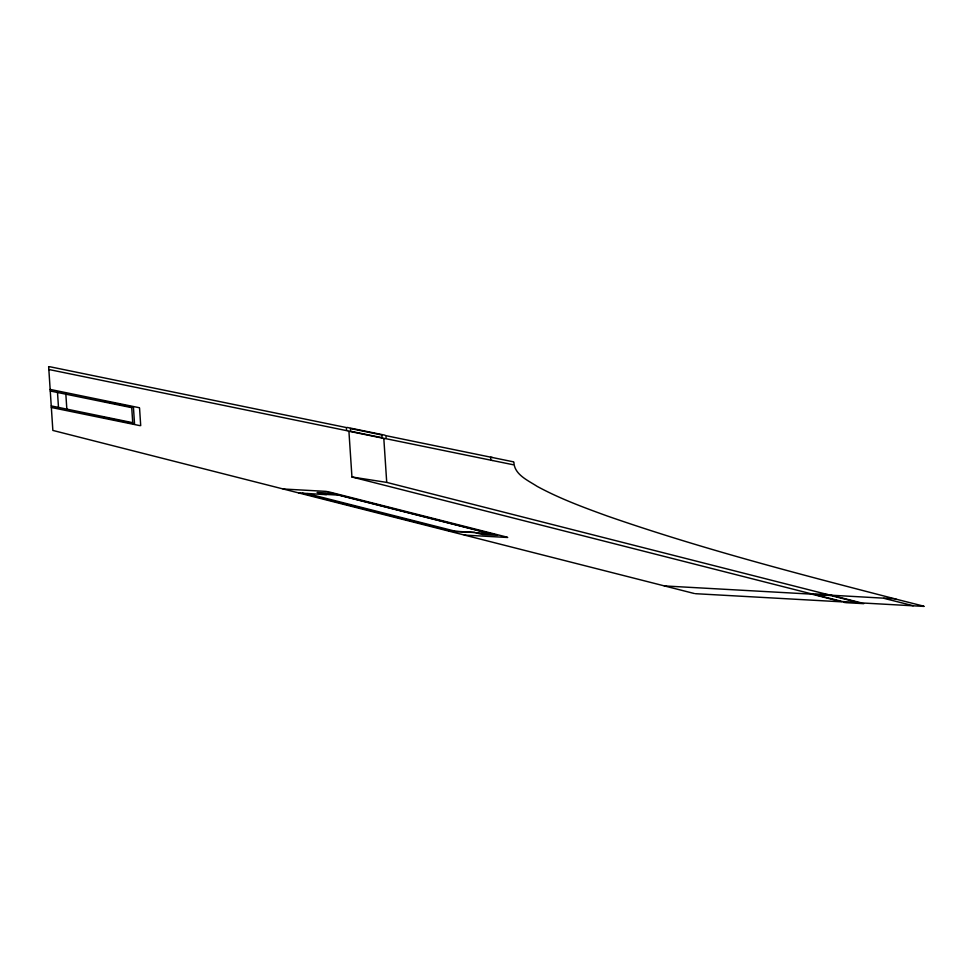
<?xml version="1.0" encoding="UTF-8"?>
<svg xmlns="http://www.w3.org/2000/svg" width="973" height="973" viewBox="0 0 973 973"><rect width="100%" height="100%" fill="white"/><g stroke="black" fill="none" stroke-linecap="round" stroke-linejoin="round"><path stroke-width="1.46" d="M302.348 493.165L452.275 531.294L474.666 532.547L482.292 534.481L497.507 535.332L332.316 493.323L317.113 492.472L324.739 494.418M448.687 531.1L452.275 531.294M283.107 488.993L326.49 491.401M325.225 494.369L338.713 495.123L489.395 533.435L475.919 532.693M298.796 492.97L326.381 494.661M474.775 532.401L455.644 531.331L307.237 493.591M464.328 535.077L507.711 537.485M810.521 593.676L828.364 594.661M664.291 585.928L811.677 594.138L841.986 601.849L695.452 593.688M831.246 595.221L883.703 598.164M883.922 598.164L893.725 598.711M924.034 606.41L861.567 602.932L829.47 594.807M845.89 602.664L863.732 603.661M348.918 431.258L351.946 476.989L386.719 482.401L828.035 594.637M845.172 602.579L843.53 602.238M49.477 366.663L346.388 427.561L346.583 430.625L48.845 369.497L48.65 366.626M347.191 427.439L385.101 435.211M385.235 438.689L347.397 430.93M491.414 457.322L492.326 457.492M139.857 425.627L51.35 407.48M513.197 464.741L492.533 460.521M327.536 491.547L507.176 537.181M913.185 605.729L884.457 598.468M694.406 593.542L52.858 430.431L48.845 369.497M894.807 598.845L923.766 606.179M513.063 461.761L385.928 435.673L386.135 438.738L492.46 460.509M50.158 389.419L138.713 407.602M102.688 400.985L133.435 407.298L134.529 423.766L103.783 417.453M50.255 390.988L131.732 407.663L132.729 422.683L51.241 405.923M896.048 599.125C799.052 574.058 701.874 548.93 607.201 515.982C583.35 507.334 559.426 498.492 537.096 486.342C528.084 480.431 514.158 474.629 513.878 462.066M351.946 476.989L810.764 593.676M811.677 594.138L810.789 593.907M490.599 457.286L490.769 460.01M383.812 438.409L386.719 482.401M139.54 407.906L140.708 425.663M65.848 394.26L66.833 409.049M57.504 392.472L58.489 407.407M830.747 595.5L815.204 594.637L842.496 601.569L858.04 602.445L830.747 595.5M381.866 434.98L350.462 428.546L350.645 431.258L382.048 437.704L381.866 434.98"/></g></svg>
